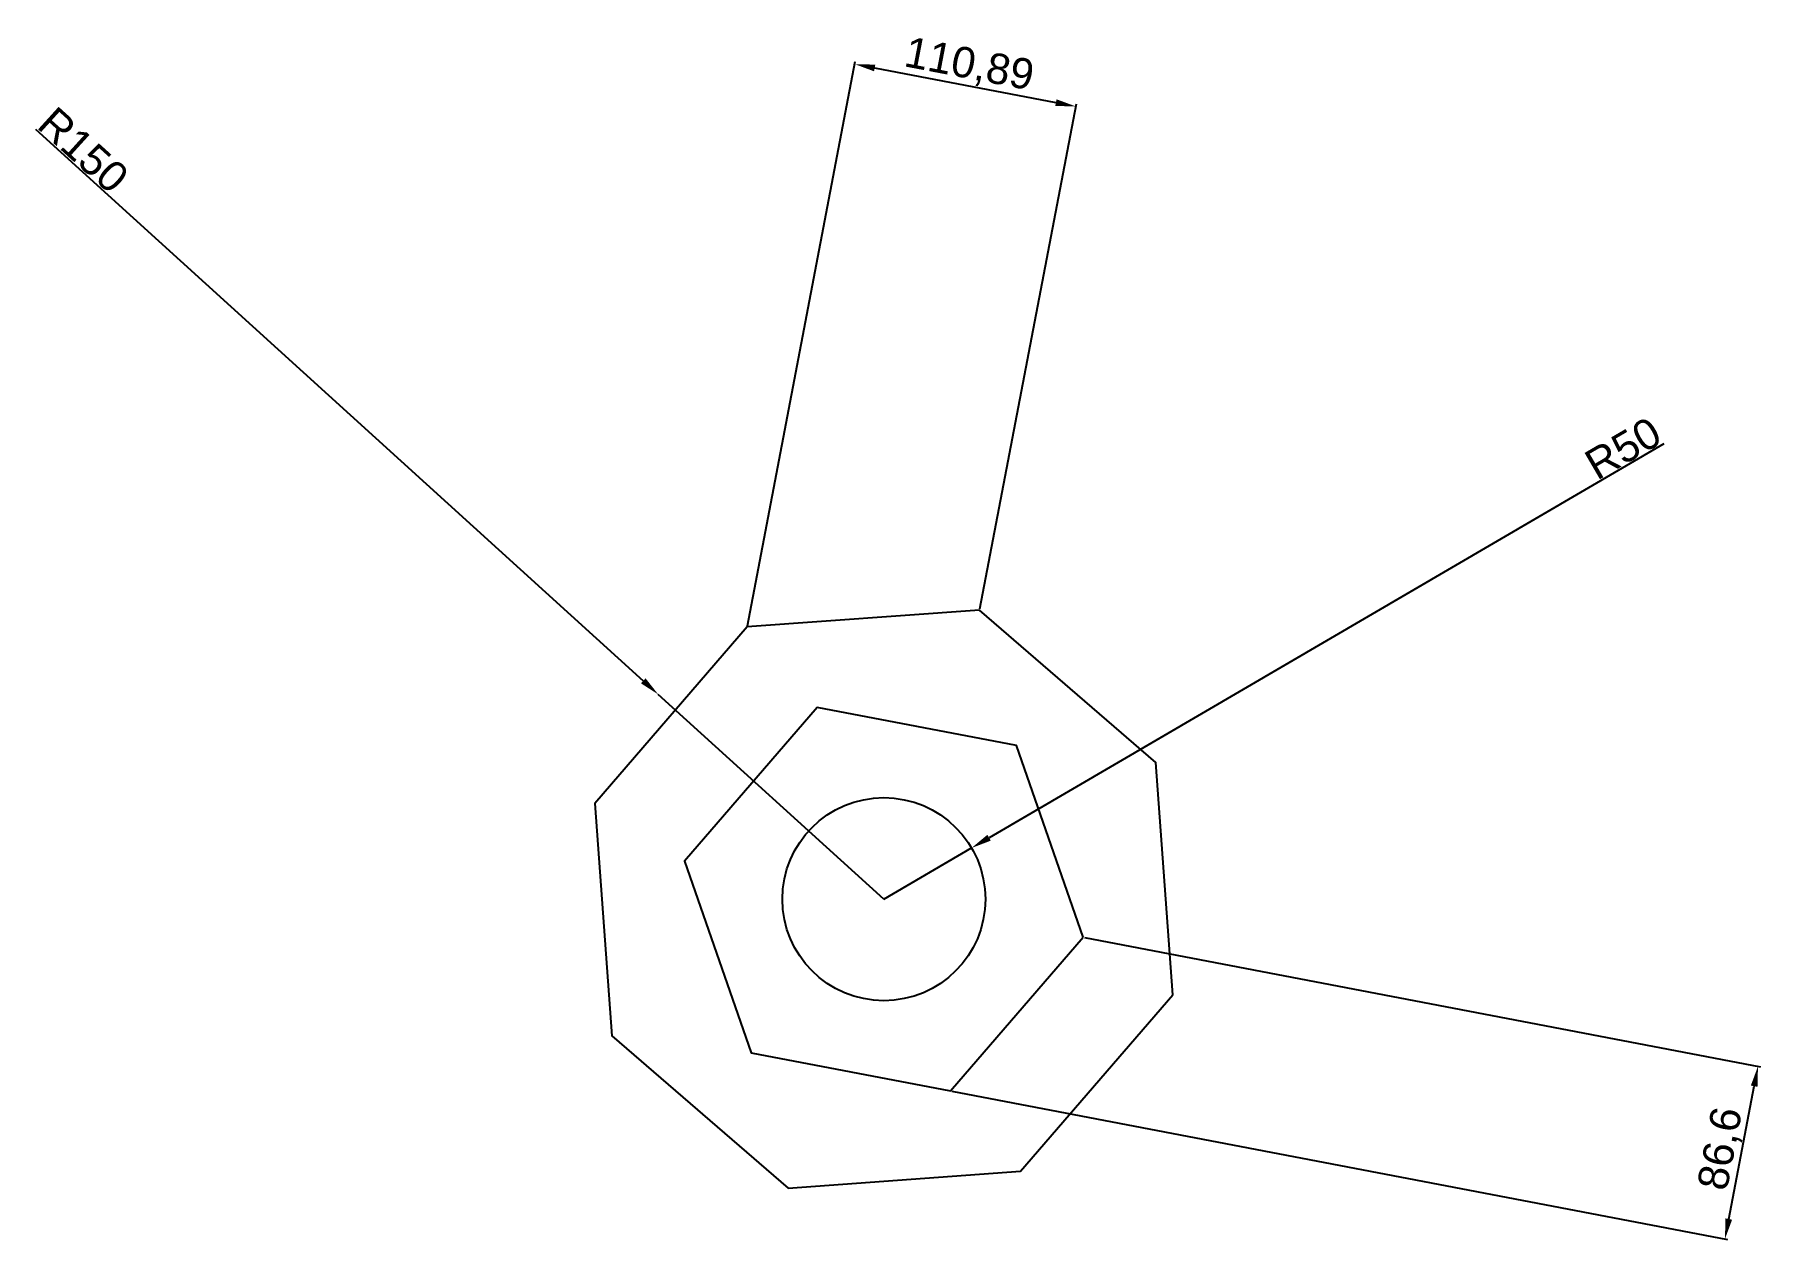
# Model space of a CAD drawing. Header units: millimetres. Extents: x 2679 to 3529, y 1427 to 2021.
import ezdxf

# ---------------------------------------------------------------- set-up
doc = ezdxf.new("R2010")
doc.units = ezdxf.units.MM
doc.styles.get("Standard").update_dxf_attribs({"font": 'arial.ttf'})
doc.dimstyles.new('ISO-25', dxfattribs={"dimtxt": 15, "dimasz": 10, "dimexe": 1.25, "dimexo": 0.625, "dimtad": 1, "dimtxsty": 'Standard', "dimcen": 2.5, "dimclrt": 100, "dimadec": 0, "dimazin": 0, "dimtfac": 1, "dimtmove": 0, "dimatfit": 3, "dimfxl": 1, "dimarcsym": 0})

# ---------------------------------------------------------------- blocks, each defined once
blk = doc.blocks.new('*D2')
at = {"color": 0, "lineweight": -2, "transparency": 16777216}
for p, q in [((3481.87, 1819.21), (3149.44, 1625.27)), ((3097.62, 1595.03), (3140.81, 1620.23))]:
    blk.add_line(p, q, dxfattribs=at)
at = {"color": 0, "transparency": 16777216}
blk.add_solid([(3148.6, 1626.71), (3150.28, 1623.83), (3140.81, 1620.23)], dxfattribs=at)
at = {"layer": 'Defpoints', "color": 0, "transparency": 16777216}
for p in [(3140.81, 1620.23, 50), (3097.62, 1595.03, 50)]:
    blk.add_point(p, dxfattribs=at)
at = {"color": 100, "transparency": 16777216, "insert": (3461.7, 1817.04), "char_height": 15, "attachment_point": 5, "rotation": 30.26066}
blk.add_mtext('R50', dxfattribs=at)
blk = doc.blocks.new('*D3')
at = {"color": 0, "lineweight": -2, "transparency": 16777216}
for p, q in [((2679.72, 1974.15), (2979.12, 1702.53)), ((3097.62, 1595.03), (2986.52, 1695.82))]:
    blk.add_line(p, q, dxfattribs=at)
at = {"color": 0, "transparency": 16777216}
blk.add_solid([(2980.24, 1703.77), (2978, 1701.3), (2986.52, 1695.82)], dxfattribs=at)
at = {"layer": 'Defpoints', "color": 0, "transparency": 16777216}
for p in [(2986.52, 1695.82, -50), (3097.62, 1595.03, -50)]:
    blk.add_point(p, dxfattribs=at)
at = {"color": 100, "transparency": 16777216, "insert": (2703.31, 1963.93), "char_height": 15, "attachment_point": 5, "rotation": 317.7856}
blk.add_mtext('R150', dxfattribs=at)
blk = doc.blocks.new('*D4')
at = {"color": 0, "lineweight": -2, "transparency": 16777216}
for p, q in [((3030.39, 1729.68), (3083.5, 2007.47)), ((3093.08, 2004.37), (3182.36, 1987.3)), ((3144.89, 1738.04), (3192.42, 1986.65))]:
    blk.add_line(p, q, dxfattribs=at)
at = {"color": 0, "transparency": 16777216}
for points in [[(3093.4, 2006.01), (3092.77, 2002.73), (3083.26, 2006.25)], [(3182.67, 1988.94), (3182.05, 1985.66), (3192.18, 1985.42)]]:
    blk.add_solid(points, dxfattribs=at)
at = {"layer": 'Defpoints', "color": 0, "transparency": 16777216}
for p in [(3192.18, 1985.42), (3144.77, 1737.43), (3030.27, 1729.06)]:
    blk.add_point(p, dxfattribs=at)
at = {"color": 100, "transparency": 16777216, "insert": (3139.53, 2005.3), "char_height": 15, "attachment_point": 5, "rotation": 349.17766}
blk.add_mtext('110,89', dxfattribs=at)
blk = doc.blocks.new('*D5')
at = {"color": 0, "lineweight": -2, "transparency": 16777216}
for p, q in [((3196.45, 1576.14), (3529.39, 1512.49)), ((3131.08, 1500.46), (3513.13, 1427.43)), ((3513.78, 1437.48), (3526.29, 1502.9))]:
    blk.add_line(p, q, dxfattribs=at)
at = {"color": 0, "transparency": 16777216}
for points in [[(3524.65, 1503.22), (3527.92, 1502.59), (3528.16, 1512.72)], [(3512.14, 1437.8), (3515.42, 1437.17), (3511.9, 1427.66)]]:
    blk.add_solid(points, dxfattribs=at)
at = {"layer": 'Defpoints', "color": 0, "transparency": 16777216}
for p in [(3195.84, 1576.25), (3528.16, 1512.72), (3130.47, 1500.58)]:
    blk.add_point(p, dxfattribs=at)
at = {"color": 100, "transparency": 16777216, "insert": (3510.57, 1472), "char_height": 15, "attachment_point": 5, "rotation": 79.17766}
blk.add_mtext('86,6', dxfattribs=at)

msp = doc.modelspace()

# ---------------------------------------------------------------- linework, layer by layer
at = {"elevation": 50}
for points in [[(3240.014, 1547.875), (3231.65, 1662.375), (3144.773, 1737.425), (3030.273, 1729.062), (2955.223, 1642.184), (2963.586, 1527.684), (3050.464, 1452.634), (3164.964, 1460.998)], [(3195.84, 1576.253), (3162.99, 1670.704), (3064.768, 1689.48), (2999.397, 1613.806), (3032.247, 1519.356), (3130.468, 1500.579)]]:
    msp.add_lwpolyline(points, close=True, dxfattribs=at)
msp.add_circle((3097.618, 1595.03, 50), 50)

# ---------------------------------------------------------------- dimensions: what is measured, and where the dimension line sits
for base, p1, p2, angle, picture, middle in [((3192.181, 1985.424, 100), (3030.273, 1729.062, 100), (3144.773, 1737.425, 100), 349.177656, '*D4', (3139.531, 2005.303, 100)), ((3528.165, 1512.724, 100), (3130.468, 1500.579, 100), (3195.84, 1576.253, 100), 79.177656, '*D5', (3510.567, 1472.003, 100))]:
    dim = msp.add_linear_dim(base=base, p1=p1, p2=p2, angle=angle, dimstyle='ISO-25')
    dim.commit()
    dim.dimension.update_dxf_attribs({"geometry": picture, "text_midpoint": middle})
for center, mpoint, picture, middle in [((3097.618, 1595.03, 50), (2986.523, 1695.816, 50), '*D3', (2697.748, 1957.792, 100)), ((3097.618, 1595.03, 150), (3140.805, 1620.226, 150), '*D2', (3465.872, 1809.881, 100))]:
    dim = msp.add_radius_dim(center=center, mpoint=mpoint, dimstyle='ISO-25')
    dim.commit()
    dim.dimension.update_dxf_attribs({"geometry": picture, "text_midpoint": middle, "dimtype": 164})

doc.saveas('drawing.dxf')
